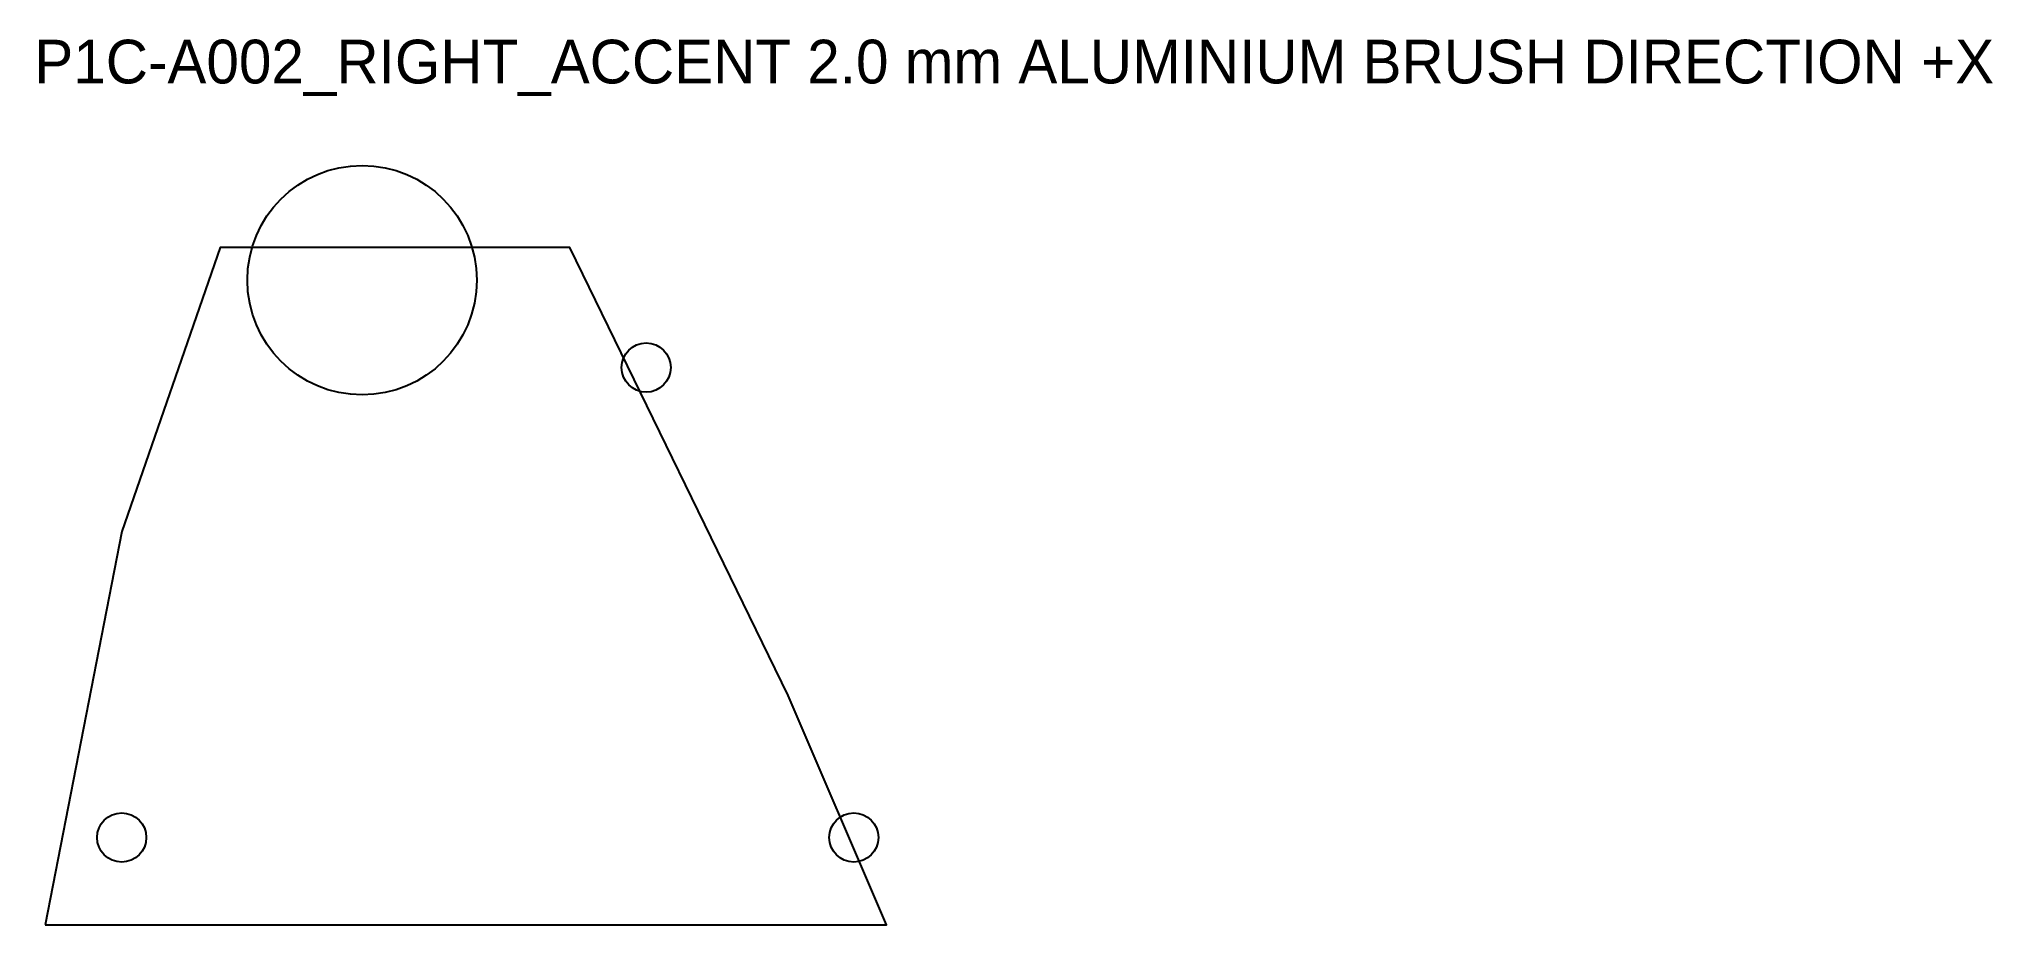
# Model space of a CAD drawing. Header units: millimetres. Extents: x 28 to 207, y 17 to 98.
import ezdxf

# ---------------------------------------------------------------- set-up
doc = ezdxf.new("R2010")
doc.units = ezdxf.units.MM
doc.layers.add('CUT', color=7, linetype='Continuous')
doc.layers.add('NOTE', color=2, linetype='Continuous')

msp = doc.modelspace()

# ---------------------------------------------------------------- linework, layer by layer
at = {"layer": 'CUT'}
msp.add_lwpolyline([(29, 17), (106, 17), (97, 38), (77, 79), (45, 79), (36, 53)], close=True, dxfattribs=at)
for centre, radius in [((58, 76), 10.5), ((84, 68), 2.25), ((36, 25), 2.25), ((103, 25), 2.25)]:
    msp.add_circle(centre, radius, dxfattribs=at)

# ---------------------------------------------------------------- texts
at = {"layer": 'NOTE'}
msp.add_text('P1C-A002_RIGHT_ACCENT 2.0 mm ALUMINIUM BRUSH DIRECTION +X', height=4, dxfattribs=at).set_placement((28, 94))

doc.saveas('drawing.dxf')
